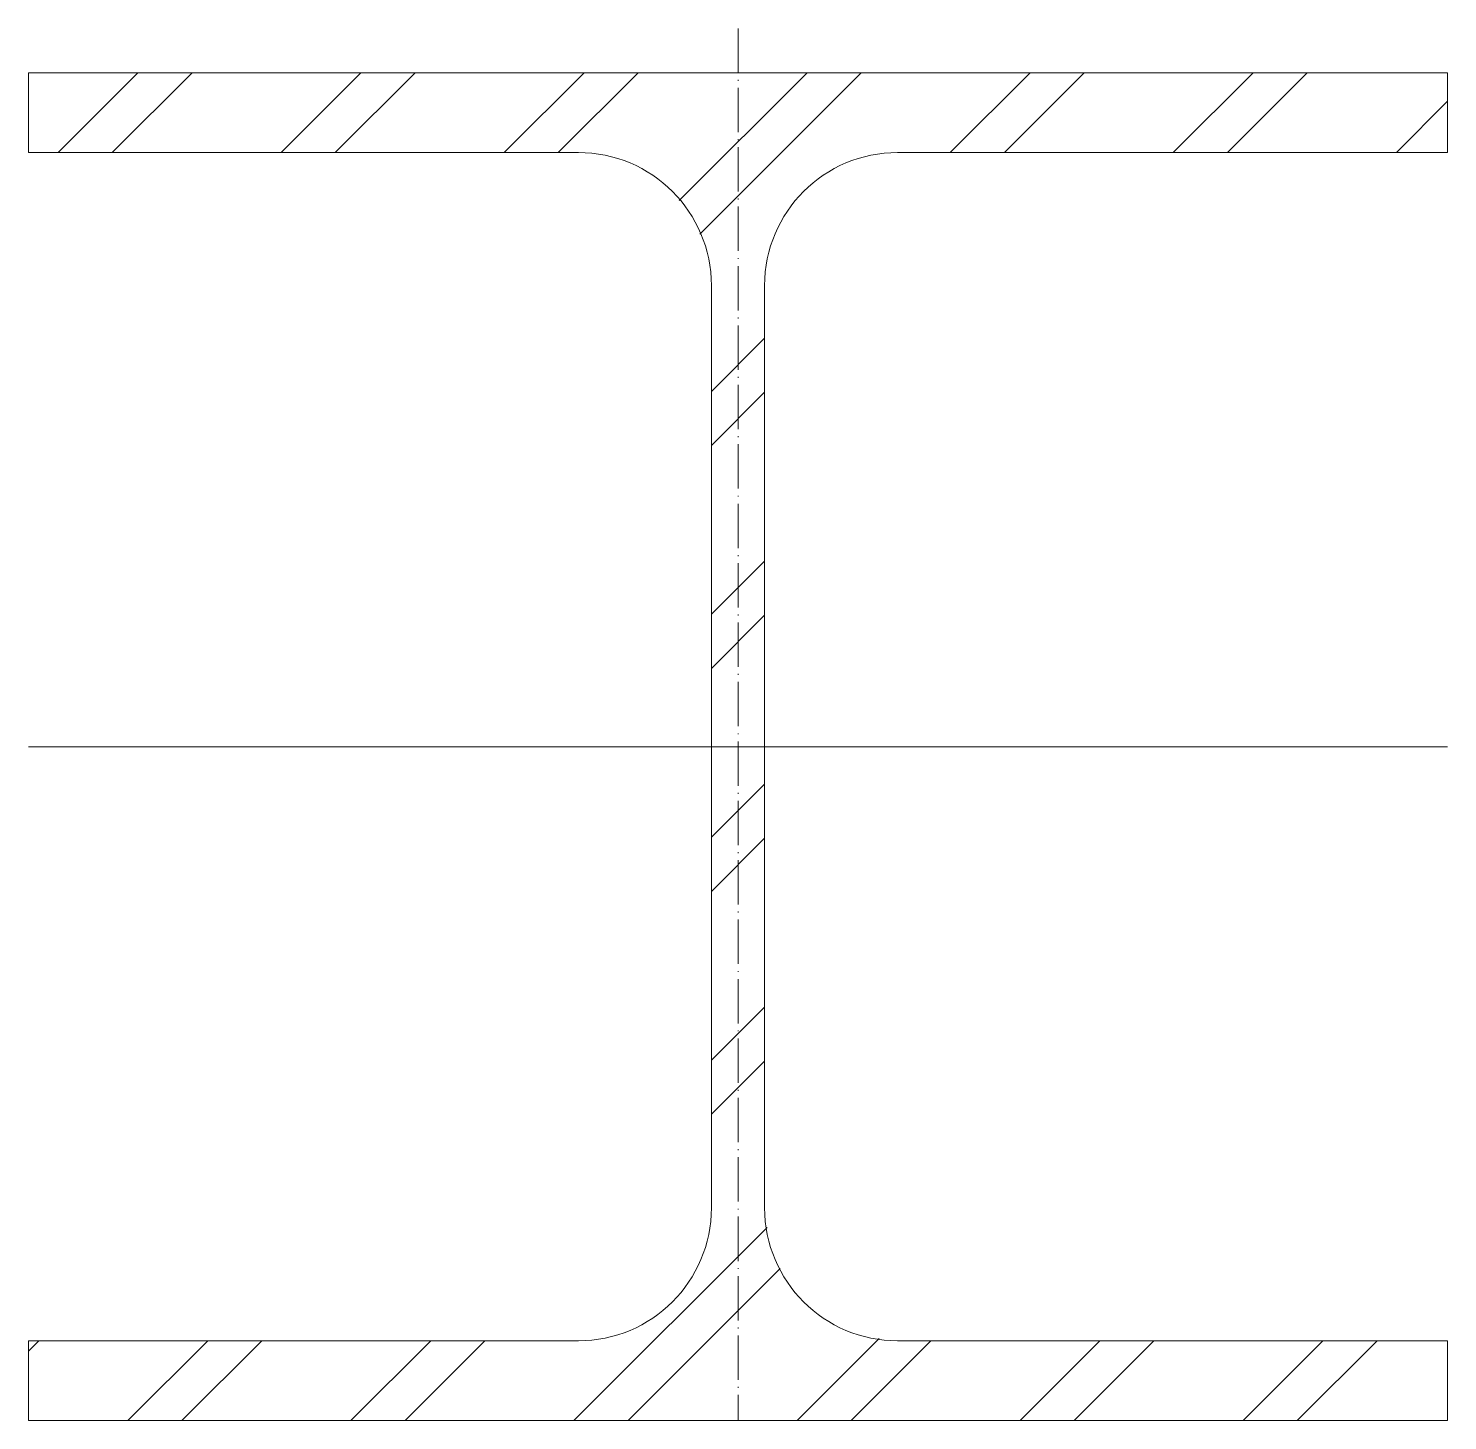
# Model space of a CAD drawing. Header units: metres. Extents: x -80 to 80, y -76 to 81.
import ezdxf

# ---------------------------------------------------------------- set-up
doc = ezdxf.new("R2010")
doc.units = ezdxf.units.M
doc.linetypes.add('MV_hartlijn_staal', pattern=[6.6, 5, -0.8, 0, -0.8])
doc.layers.add('A-DETL-GENF', color=92, linetype='Continuous', lineweight=18)

# ---------------------------------------------------------------- blocks, each defined once
blk = doc.blocks.new('28 Staalprofielen- IPE_HEA_HEB 2d - HEA160-3530714-00_0 Basismaterialen')
at = {"layer": 'A-DETL-GENF', "lineweight": 13}
h = blk.add_hatch(dxfattribs=at)
h.set_pattern_fill('FP_244', color=256, style=0, pattern_type=2)
h.set_pattern_definition([(45, (1730.222, -791.471), (-12.57236, 12.57236), []), (45, (1730.222, -772.421), (-12.57236, 12.57236), [])])
h.paths.add_polyline_path([(80, -76), (80, -67), (18, -67), (14.12, -66.49), (10.5, -64.99), (7.39, -62.61), (5.01, -59.5), (3.51, -55.88), (3, -52), (3, 52), (3.51, 55.88), (5.01, 59.5), (7.39, 62.61), (10.5, 64.99), (14.12, 66.49), (18, 67), (80, 67), (80, 76), (-80, 76), (-80, 67), (-18, 67), (-14.12, 66.49), (-10.5, 64.99), (-7.39, 62.61), (-5.01, 59.5), (-3.51, 55.88), (-3, 52), (-3, -52), (-3.51, -55.88), (-5.01, -59.5), (-7.39, -62.61), (-10.5, -64.99), (-14.12, -66.49), (-18, -67), (-80, -67), (-80, -76), (-11.09, -76)])
at = {"layer": 'A-DETL-GENF', "linetype": 'MV_hartlijn_staal', "lineweight": 13}
blk.add_line((0, 81), (0, -76), dxfattribs=at)
at = {"layer": 'A-DETL-GENF'}
for p, q in [((80, 76), (-80, 76)), ((-80, 76), (-80, 67)), ((80, 76), (-80, 76)), ((-80, 76), (-80, 67)), ((80, 67), (80, 76)), ((80, 76), (80, 67)), ((-80, 67), (-18, 67)), ((-80, 67), (-18, 67)), ((18, 67), (80, 67)), ((80, 67), (18, 67)), ((-3, 52), (-3, -52)), ((-3, 52), (-3, -52)), ((3, -52), (3, 52)), ((3, 52), (3, -52)), ((-80, 0), (80, 0)), ((-18, -67), (-80, -67)), ((-80, -67), (-80, -76)), ((-80, -76), (-80, -67)), ((-80, -67), (-18, -67)), ((80, -67), (18, -67)), ((80, -67), (18, -67)), ((80, -76), (80, -67)), ((80, -76), (80, -67)), ((-80, -76), (80, -76)), ((80, -76), (-80, -76))]:
    blk.add_line(p, q, dxfattribs=at)
for centre, start, end in [((-18, 52), 0, 90), ((-18, 52), 360, 90), ((18, 52), 90, 180), ((18, 52), 90, 180), ((-18, -52), 270, 0), ((-18, -52), 270, 0), ((18, -52), 180, 270), ((18, -52), 180, 270)]:
    blk.add_arc(centre, 15, start, end, dxfattribs=at)

msp = doc.modelspace()

# ---------------------------------------------------------------- block references
msp.add_blockref('28 Staalprofielen- IPE_HEA_HEB 2d - HEA160-3530714-00_0 Basismaterialen', (0, 0))

doc.saveas('drawing.dxf')
